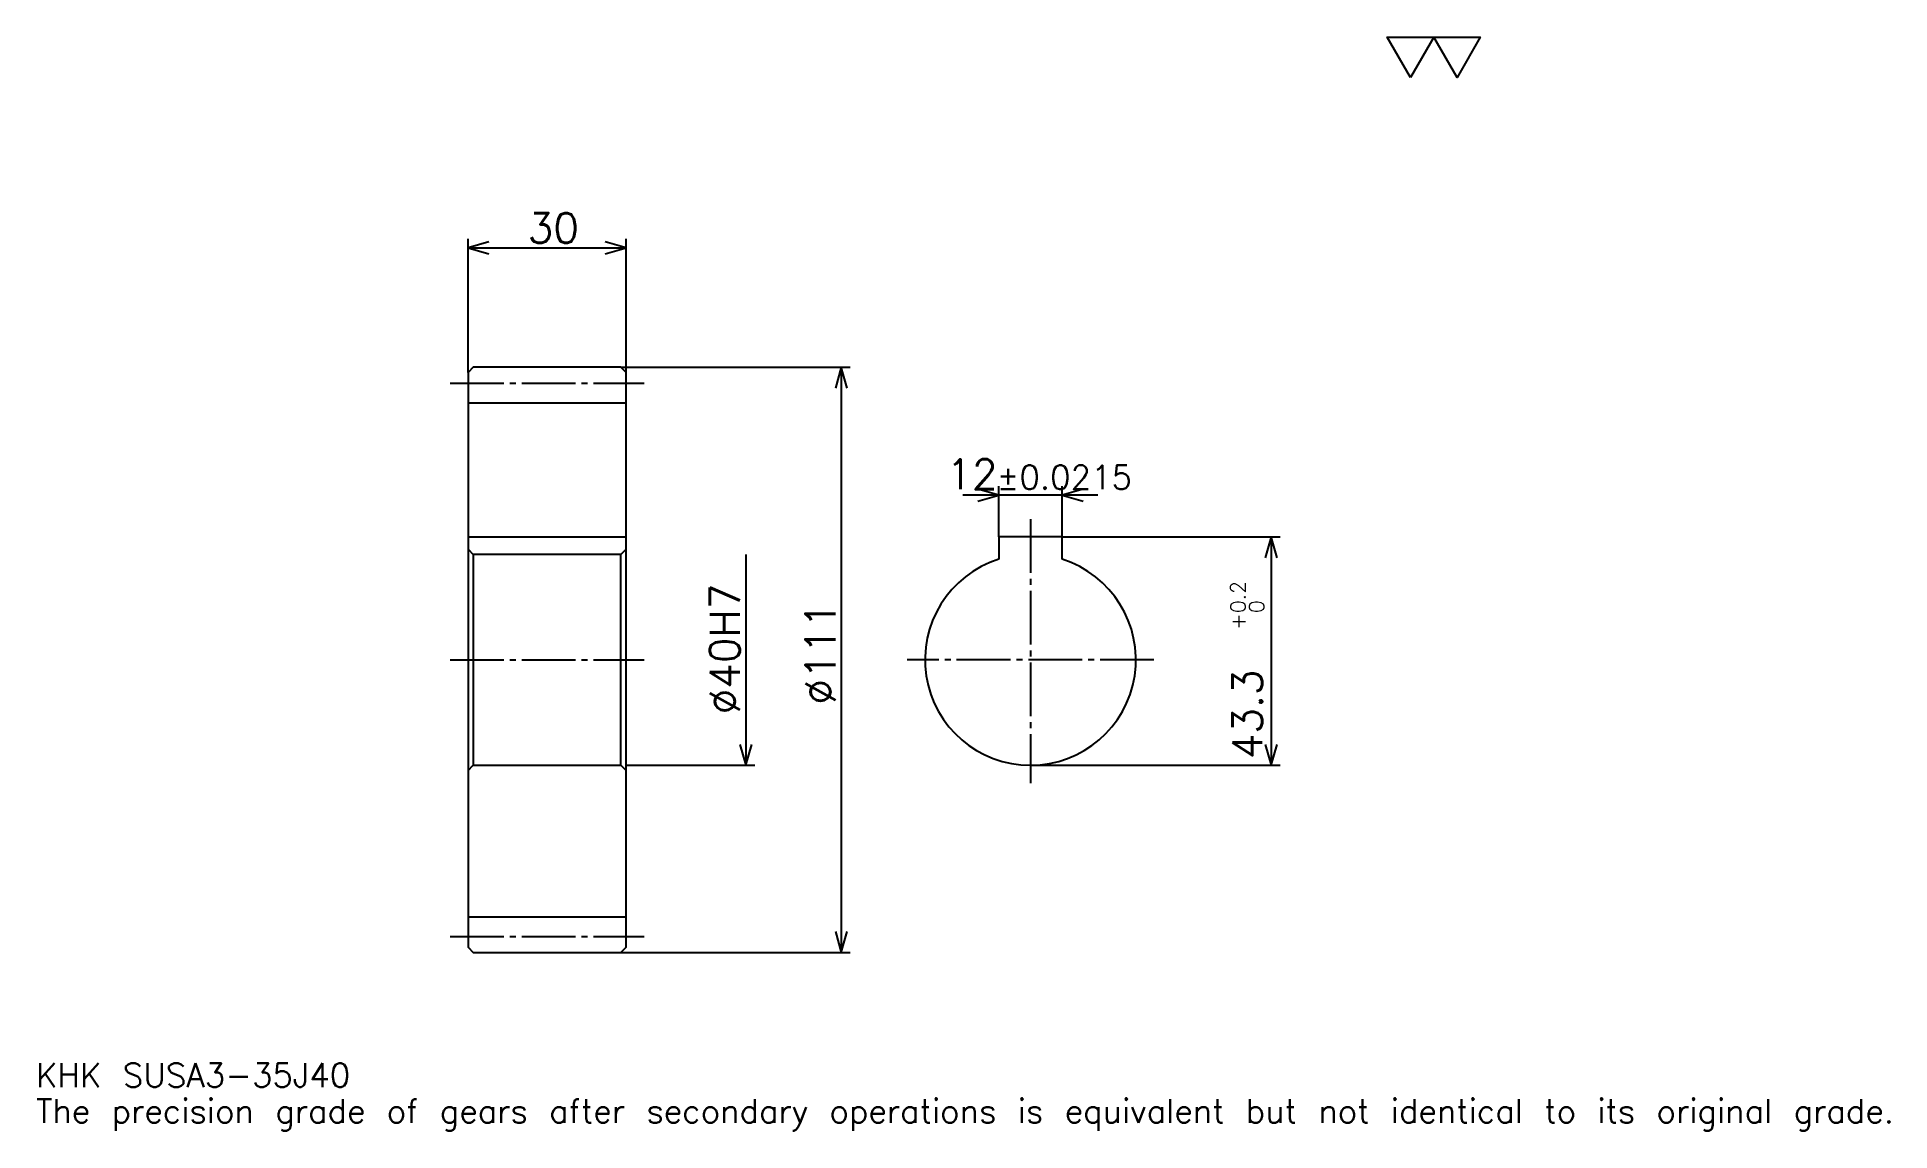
# Model space of a CAD drawing. Extents: x 12 to 363, y 4 to 212.
import ezdxf

# ---------------------------------------------------------------- set-up
doc = ezdxf.new("R2010")
doc.units = 0
doc.linetypes.add('DASHDOT', pattern=[13.597826, 10.19837, -1.133152, 1.133152, -1.133152])
doc.layers.get('0').update_dxf_attribs({"linetype": 'CONTINUOUS'})
doc.layers.add('DASHDOT', color=6, linetype='DASHDOT')
doc.styles.add('KANJI', font='TXT', dxfattribs={"bigfont": 'BIGFONT'})

msp = doc.modelspace()

# ---------------------------------------------------------------- linework, layer by layer
at = {"color": 5}
for p, q in [((93.247284, 149.009521), (93.247284, 173.372284)), ((123.247284, 149.009521), (123.247284, 173.372284)), ((93.247284, 171.672546), (123.247284, 171.672546)), ((93.247284, 148.009521), (93.247284, 149.009521)), ((122.247284, 149.009521), (123.247284, 149.009521)), ((123.247284, 149.009521), (165.740494, 149.009521)), ((123.247284, 148.009521), (123.247284, 149.009521)), ((164.040771, 149.009521), (164.040771, 38.009514)), ((212.703796, 124.741577), (187.105988, 124.741577)), ((193.904892, 116.809509), (193.904892, 126.441307)), ((205.904892, 116.809509), (205.904892, 126.441307)), ((205.904892, 116.809509), (247.264938, 116.809509)), ((245.565216, 116.809509), (245.565216, 73.509514)), ((145.910324, 113.509514), (145.910324, 73.509514)), ((123.247284, 73.509514), (147.610062, 73.509514)), ((199.904892, 73.509514), (247.264938, 73.509514)), ((122.247284, 38.009514), (123.247284, 38.009514)), ((123.247284, 38.009514), (165.740494, 38.009514))]:
    msp.add_line(p, q, dxfattribs=at)
at = {"color": 4}
for p, q in [((93.247284, 142.259521), (123.247284, 142.259521)), ((93.247284, 116.809509), (123.247284, 116.809509)), ((123.247284, 114.509514), (122.247284, 113.509514)), ((93.247284, 72.509514), (94.247284, 73.509514)), ((123.247284, 72.509514), (122.247284, 73.509514)), ((93.247284, 44.759514), (123.247284, 44.759514))]:
    msp.add_line(p, q, dxfattribs=at)
at = {"color": 7}
msp.add_lwpolyline([(271.956512, 203.967392), (267.537231, 211.627502), (285.214386, 211.627502), (280.795105, 203.967392), (276.375793, 211.627502), (271.956512, 203.967392)], dxfattribs=at)
at = {"color": 5}
for points in [[(97.213318, 172.80571), (93.247284, 171.672546), (97.213318, 170.539398)], [(119.28125, 170.539398), (123.247284, 171.672546), (119.28125, 172.80571)], [(165.17392, 145.043488), (164.040771, 149.009521), (162.907608, 145.043488)], [(189.938858, 123.608429), (193.904892, 124.741577), (189.938858, 125.874725)], [(209.870926, 125.874725), (205.904892, 124.741577), (209.870926, 123.608429)], [(246.698364, 112.843483), (245.565216, 116.809509), (244.432068, 112.843483)], [(144.777176, 77.475548), (145.910324, 73.509514), (147.043488, 77.475548)], [(244.432068, 77.475548), (245.565216, 73.509514), (246.698364, 77.475548)], [(162.907608, 41.975548), (164.040771, 38.009514), (165.17392, 41.975548)]]:
    msp.add_lwpolyline(points, dxfattribs=at)
at = {"color": 4}
for points in [[(93.247284, 72.509514), (93.247284, 39.009514), (94.247284, 38.009514), (122.247284, 38.009514), (123.247284, 39.009514), (123.247284, 148.009521), (122.247284, 149.009521), (94.247284, 149.009521), (93.247284, 148.009521), (93.247284, 72.509514)], [(205.904892, 112.588303), (205.904892, 116.809509), (193.904892, 116.809509), (193.904892, 112.588303)], [(93.247284, 114.509514), (94.247284, 113.509514), (94.247284, 73.509514), (122.247284, 73.509514), (122.247284, 113.509514), (94.247284, 113.509514)]]:
    msp.add_lwpolyline(points, dxfattribs=at)
msp.add_arc((199.904892, 93.509514), 20, 107.45760275, 72.54239725, dxfattribs=at)
at = {"layer": 'DASHDOT', "color": 7}
for p, q in [((89.847824, 146.009521), (126.646744, 146.009521)), ((199.904892, 120.208969), (199.904892, 70.110062)), ((89.847824, 93.509514), (126.646744, 93.509514)), ((223.304352, 93.509514), (176.505432, 93.509514)), ((89.847824, 41.009514), (126.646744, 41.009514))]:
    msp.add_line(p, q, dxfattribs=at)

# ---------------------------------------------------------------- texts
at = {"color": 7, "style": 'KANJI'}
for s, height, p in [('30', 5.665761, (104.564537, 172.579071)), ('12', 5.665761, (183.960327, 125.874725)), ('%%p0.0215', 4.532609, (193.53476, 125.874725)), ('KHK SUSA3-35J40', 4.532609, (11.331522, 12.464674)), ('The precision grade of gears after secondary operations is equivalent but not identical to its original grade.', 4.532609, (11.331522, 5.665761))]:
    msp.add_text(s, height=height, dxfattribs=at).set_placement(p)
for s, height, p in [('%%c40H7', 5.665761, (144.777176, 83.169502)), ('0.2', 2.83288, (240.692657, 102.37088)), ('%%c111', 5.665761, (162.907608, 85.010872)), ('0', 2.83288, (244.205429, 102.37088)), ('+', 2.83288, (240.692657, 99.198059)), ('43.3', 5.665761, (243.865494, 74.6744))]:
    msp.add_text(s, height=height, rotation=90, dxfattribs=at).set_placement(p)

doc.saveas('drawing.dxf')
